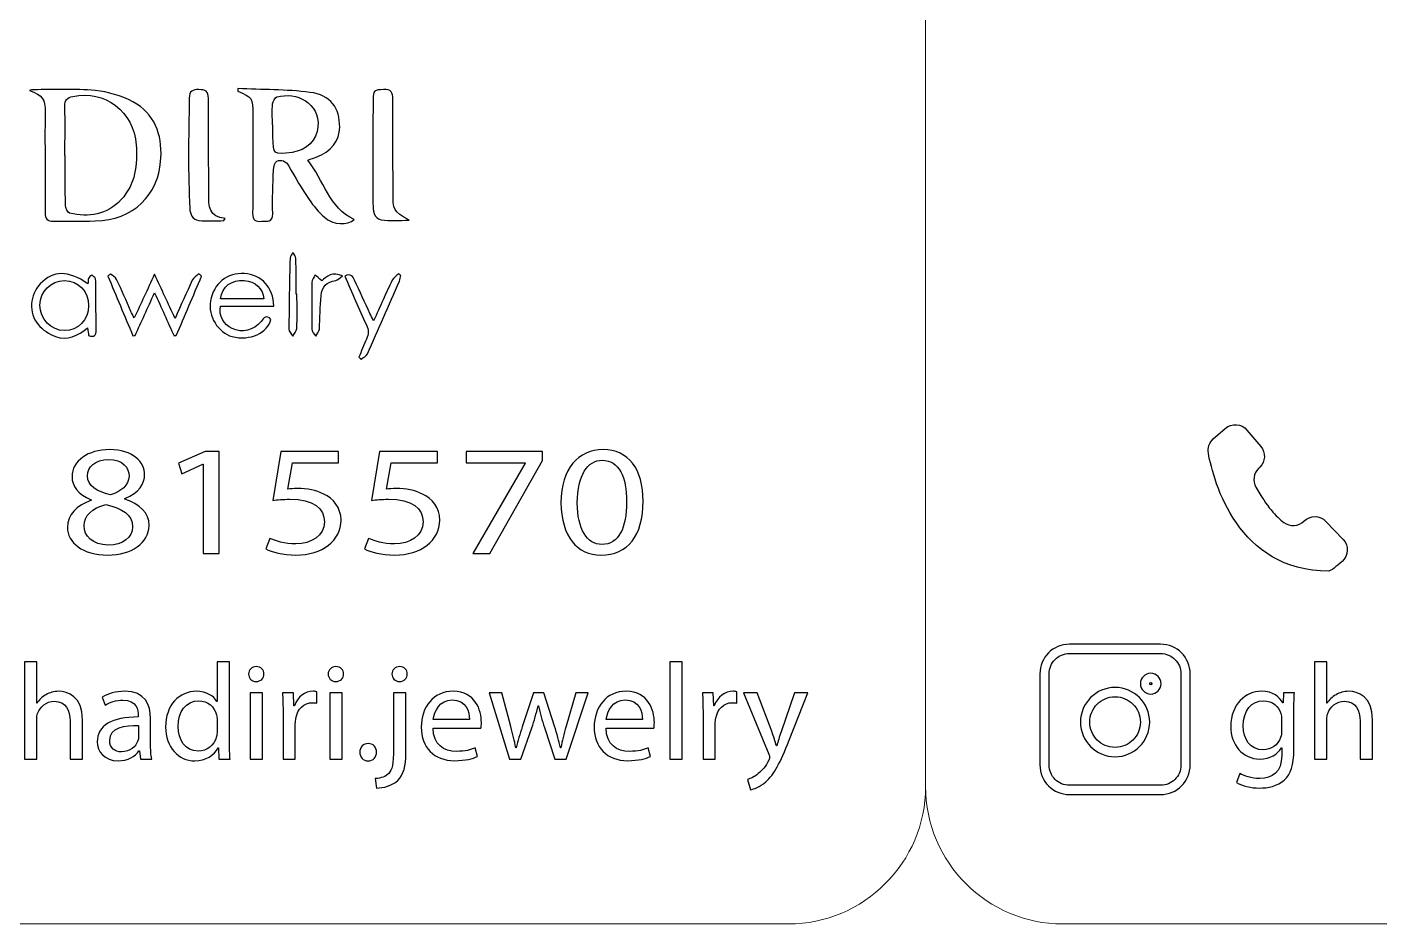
# Model space of a CAD drawing. Header units: millimetres. Extents: x -576 to 618, y 160 to 343.
# Drawn here: x -397.01 to -367.58, y 263.5 to 283 of the extents above; entities that cross this region are included whole.
import ezdxf

# ---------------------------------------------------------------- set-up
doc = ezdxf.new("R2010")
doc.units = ezdxf.units.MM
doc.header["$MEASUREMENT"] = 0
doc.layers.add('Layer 1', color=7, linetype='Continuous')

msp = doc.modelspace()

# ---------------------------------------------------------------- linework, layer by layer
at = {"layer": 'Layer 1', "color": 250, "lineweight": 18}
for points in [[(-414.2783, 303.3001), (-414.2783, 303.3001), (-380.4483, 303.3001), (-380.4483, 303.3001), (-378.8043, 303.3001), (-377.4633, 301.9591), (-377.4633, 300.3151), (-377.4633, 300.3151), (-377.4633, 266.4851), (-377.4633, 266.4851), (-377.4633, 264.8411), (-378.8043, 263.5001), (-380.4483, 263.5001), (-380.4483, 263.5001), (-414.2783, 263.5001), (-414.2783, 263.5001), (-415.9223, 263.5001), (-417.2633, 264.8411), (-417.2633, 266.4851), (-417.2633, 266.4851), (-417.2633, 300.3151), (-417.2633, 300.3151), (-417.2633, 301.9591), (-415.9223, 303.3001), (-414.2783, 303.3001)], [(-374.4783, 303.3001), (-374.4783, 303.3001), (-340.6483, 303.3001), (-340.6483, 303.3001), (-339.0043, 303.3001), (-337.6633, 301.9591), (-337.6633, 300.3151), (-337.6633, 300.3151), (-337.6633, 266.4851), (-337.6633, 266.4851), (-337.6633, 264.8411), (-339.0043, 263.5001), (-340.6483, 263.5001), (-340.6483, 263.5001), (-374.4783, 263.5001), (-374.4783, 263.5001), (-376.1223, 263.5001), (-377.4633, 264.8411), (-377.4633, 266.4851), (-377.4633, 266.4851), (-377.4633, 300.3151), (-377.4633, 300.3151), (-377.4633, 301.9591), (-376.1223, 303.3001), (-374.4783, 303.3001)]]:
    msp.add_open_spline(points, degree=3, knots=[0, 0, 0, 0, 0.125, 0.125, 0.125, 0.25, 0.25, 0.25, 0.375, 0.375, 0.375, 0.5, 0.5, 0.5, 0.625, 0.625, 0.625, 0.75, 0.75, 0.75, 0.875, 0.875, 0.875, 1, 1, 1, 1], dxfattribs=at)
at = {"layer": 'Layer 1', "color": 230}
for points, knots in [([(-396.9602, 281.6248), (-396.9293, 281.6304), (-396.8987, 281.641), (-396.8682, 281.6407), (-396.4207, 281.6386), (-395.9708, 281.6635), (-395.5275, 281.6217), (-395.2479, 281.5951), (-394.9558, 281.5097), (-394.7084, 281.3774), (-394.2348, 281.125), (-394.0707, 280.6704), (-394.0978, 280.1583), (-394.1418, 279.3337), (-394.7, 278.8076), (-395.5291, 278.7852), (-395.8285, 278.7768), (-396.129, 278.7876), (-396.4289, 278.7786), (-396.5723, 278.7745), (-396.6167, 278.8348), (-396.6164, 278.9686), (-396.6148, 279.5518), (-396.6192, 280.1349), (-396.6201, 280.7178), (-396.6201, 280.8594), (-396.6107, 281.0008), (-396.6127, 281.1424), (-396.6167, 281.4466), (-396.6688, 281.5134), (-396.9602, 281.6248)], [0, 0, 0, 0, 0.1, 0.1, 0.1, 0.2, 0.2, 0.2, 0.3, 0.3, 0.3, 0.4, 0.4, 0.4, 0.5, 0.5, 0.5, 0.6, 0.6, 0.6, 0.7, 0.7, 0.7, 0.8, 0.8, 0.8, 0.9, 0.9, 0.9, 1, 1, 1, 1]), ([(-392.4239, 281.6631), (-391.9006, 281.6394), (-391.3733, 281.6482), (-390.8554, 281.5823), (-390.4079, 281.5253), (-390.203, 281.2382), (-390.2092, 280.8248), (-390.2136, 280.5249), (-390.3974, 280.2906), (-390.7185, 280.1758), (-390.7699, 280.1574), (-390.822, 280.1402), (-390.9047, 280.1115), (-390.554, 279.6719), (-390.4495, 279.0744), (-389.891, 278.8173), (-390.0413, 278.6831), (-390.3443, 278.6965), (-390.5418, 278.8672), (-390.6685, 278.9761), (-390.778, 279.1115), (-390.8719, 279.2506), (-391.0301, 279.485), (-391.1784, 279.7271), (-391.3138, 279.9754), (-391.3802, 280.0971), (-391.475, 280.1255), (-391.5781, 280.0865), (-391.6214, 280.07), (-391.6488, 279.963), (-391.6514, 279.8956), (-391.6632, 279.5789), (-391.6716, 279.2613), (-391.6663, 278.9445), (-391.6626, 278.7486), (-391.7902, 278.7873), (-391.9053, 278.7789), (-392.0345, 278.7699), (-392.1038, 278.8005), (-392.1022, 278.9521), (-392.0963, 279.6656), (-392.1001, 280.3795), (-392.0985, 281.0931), (-392.0975, 281.4616), (-392.1075, 281.4797), (-392.4273, 281.6057), (-392.4261, 281.6248), (-392.4252, 281.6441), (-392.4239, 281.6631)], [0, 0, 0, 0, 0.0625, 0.0625, 0.0625, 0.125, 0.125, 0.125, 0.1875, 0.1875, 0.1875, 0.25, 0.25, 0.25, 0.3125, 0.3125, 0.3125, 0.375, 0.375, 0.375, 0.4375, 0.4375, 0.4375, 0.5, 0.5, 0.5, 0.5625, 0.5625, 0.5625, 0.625, 0.625, 0.625, 0.6875, 0.6875, 0.6875, 0.75, 0.75, 0.75, 0.8125, 0.8125, 0.8125, 0.875, 0.875, 0.875, 0.9375, 0.9375, 0.9375, 1, 1, 1, 1]), ([(-388.6948, 278.8031), (-388.9147, 278.8031), (-389.1182, 278.7744), (-389.3091, 278.8118), (-389.4701, 278.8436), (-389.4829, 279.0199), (-389.4848, 279.1634), (-389.4904, 279.5887), (-389.4907, 280.0137), (-389.4901, 280.4386), (-389.4894, 280.7675), (-389.4848, 281.0964), (-389.4813, 281.4249), (-389.4792, 281.6258), (-389.4595, 281.6349), (-389.2526, 281.6449), (-389.0891, 281.653), (-389.053, 281.5809), (-389.0539, 281.4327), (-389.0567, 280.7697), (-389.0483, 280.1063), (-389.0483, 279.4434), (-389.0483, 279.0084), (-389.052, 279.0084), (-388.6948, 278.8031)], [0, 0, 0, 0, 0.125, 0.125, 0.125, 0.25, 0.25, 0.25, 0.375, 0.375, 0.375, 0.5, 0.5, 0.5, 0.625, 0.625, 0.625, 0.75, 0.75, 0.75, 0.875, 0.875, 0.875, 1, 1, 1, 1]), ([(-396.1858, 280.2117), (-396.1858, 280.2117), (-396.1773, 280.2117), (-396.1773, 280.2117), (-396.1773, 279.8494), (-396.1812, 279.4869), (-396.1733, 279.1246), (-396.1718, 279.0663), (-396.1277, 278.968), (-396.0869, 278.958), (-395.6638, 278.8569), (-395.2738, 278.9181), (-394.9642, 279.2498), (-394.6491, 279.587), (-394.6042, 280.0073), (-394.6358, 280.4407), (-394.6885, 281.1646), (-395.32, 281.6413), (-396.0113, 281.495), (-396.1393, 281.4681), (-396.1918, 281.4176), (-396.1886, 281.2819), (-396.1798, 280.9252), (-396.1858, 280.5686), (-396.1858, 280.2117)], [0, 0, 0, 0, 0.125, 0.125, 0.125, 0.25, 0.25, 0.25, 0.375, 0.375, 0.375, 0.5, 0.5, 0.5, 0.625, 0.625, 0.625, 0.75, 0.75, 0.75, 0.875, 0.875, 0.875, 1, 1, 1, 1]), ([(-392.7259, 278.7924), (-392.9091, 278.7924), (-393.0944, 278.7777), (-393.2757, 278.7974), (-393.4127, 278.812), (-393.4645, 278.9353), (-393.4694, 279.0616), (-393.4838, 279.4408), (-393.4985, 279.8199), (-393.4994, 280.1989), (-393.5, 280.6183), (-393.4813, 281.037), (-393.481, 281.4564), (-393.4807, 281.6124), (-393.4098, 281.6457), (-393.2719, 281.6432), (-393.1349, 281.6408), (-393.0641, 281.6071), (-393.0647, 281.451), (-393.0676, 280.8165), (-393.0598, 280.1821), (-393.0567, 279.5475), (-393.0563, 279.4854), (-393.0576, 279.423), (-393.0582, 279.3606), (-393.061, 279.111), (-393.0535, 278.8679), (-392.7003, 278.8402), (-392.7087, 278.8245), (-392.7175, 278.8086), (-392.7259, 278.7924)], [0, 0, 0, 0, 0.1, 0.1, 0.1, 0.2, 0.2, 0.2, 0.3, 0.3, 0.3, 0.4, 0.4, 0.4, 0.5, 0.5, 0.5, 0.6, 0.6, 0.6, 0.7, 0.7, 0.7, 0.8, 0.8, 0.8, 0.9, 0.9, 0.9, 1, 1, 1, 1]), ([(-391.6729, 280.8759), (-391.6729, 280.8759), (-391.6623, 280.8759), (-391.6623, 280.8759), (-391.6623, 280.7913), (-391.6635, 280.7065), (-391.662, 280.622), (-391.6547, 280.2229), (-391.6545, 280.2229), (-391.2458, 280.2775), (-390.9268, 280.3202), (-390.7032, 280.5433), (-390.6813, 280.8363), (-390.6432, 281.3546), (-391.1525, 281.6026), (-391.5746, 281.4816), (-391.6179, 281.4691), (-391.6639, 281.3867), (-391.6682, 281.3331), (-391.681, 281.1814), (-391.6729, 281.0282), (-391.6729, 280.8759)], [0, 0, 0, 0, 0.1428571, 0.1428571, 0.1428571, 0.2857143, 0.2857143, 0.2857143, 0.4285714, 0.4285714, 0.4285714, 0.5714286, 0.5714286, 0.5714286, 0.7142857, 0.7142857, 0.7142857, 0.8571429, 0.8571429, 0.8571429, 1, 1, 1, 1]), ([(-391.1378, 277.1915), (-391.1378, 276.9425), (-391.1322, 276.6932), (-391.1419, 276.4446), (-391.1441, 276.3884), (-391.199, 276.3344), (-391.2295, 276.2792), (-391.2589, 276.331), (-391.3134, 276.3827), (-391.3134, 276.4342), (-391.3116, 276.9494), (-391.3016, 277.4645), (-391.2891, 277.979), (-391.2879, 278.0202), (-391.2483, 278.0604), (-391.2261, 278.101), (-391.2037, 278.058), (-391.1628, 278.0159), (-391.1618, 277.9724), (-391.1559, 277.7122), (-391.1587, 277.4517), (-391.1587, 277.1915), (-391.1587, 277.1915), (-391.1378, 277.1915), (-391.1378, 277.1915)], [0, 0, 0, 0, 0.125, 0.125, 0.125, 0.25, 0.25, 0.25, 0.375, 0.375, 0.375, 0.5, 0.5, 0.5, 0.625, 0.625, 0.625, 0.75, 0.75, 0.75, 0.875, 0.875, 0.875, 1, 1, 1, 1]), ([(-395.6845, 277.4208), (-395.6798, 277.472), (-395.6842, 277.5088), (-395.6714, 277.5372), (-395.658, 277.5668), (-395.6278, 277.5884), (-395.6043, 277.6137), (-395.5759, 277.5866), (-395.5269, 277.5619), (-395.522, 277.5307), (-395.5085, 277.4473), (-395.5126, 277.3616), (-395.512, 277.2764), (-395.5104, 276.9881), (-395.511, 276.6995), (-395.5073, 276.4109), (-395.5061, 276.2979), (-395.5473, 276.252), (-395.6699, 276.2948), (-395.677, 276.3404), (-395.6845, 276.3894), (-395.6958, 276.4621), (-395.9041, 276.2845), (-396.1351, 276.1819), (-396.389, 276.2726), (-396.5304, 276.3232), (-396.6726, 276.4199), (-396.7703, 276.5342), (-396.9834, 276.7837), (-396.9485, 277.1843), (-396.722, 277.4205), (-396.4427, 277.7126), (-396.1214, 277.7169), (-395.6845, 277.4208)], [0, 0, 0, 0, 0.0909091, 0.0909091, 0.0909091, 0.1818182, 0.1818182, 0.1818182, 0.2727273, 0.2727273, 0.2727273, 0.3636364, 0.3636364, 0.3636364, 0.4545455, 0.4545455, 0.4545455, 0.5454545, 0.5454545, 0.5454545, 0.6363636, 0.6363636, 0.6363636, 0.7272727, 0.7272727, 0.7272727, 0.8181818, 0.8181818, 0.8181818, 0.9090909, 0.9090909, 0.9090909, 1, 1, 1, 1]), ([(-394.2357, 277.2238), (-394.3883, 276.8875), (-394.5234, 276.5908), (-394.6582, 276.294), (-394.6744, 276.2924), (-394.691, 276.2912), (-394.7075, 276.29), (-394.8884, 276.7218), (-395.0698, 277.1533), (-395.251, 277.5851), (-395.232, 277.6004), (-395.2136, 277.616), (-395.1948, 277.6317), (-395.1493, 277.5927), (-395.0847, 277.5627), (-395.061, 277.5131), (-394.9509, 277.2831), (-394.8525, 277.0482), (-394.7493, 276.8151), (-394.7315, 276.7754), (-394.7091, 276.738), (-394.6775, 276.6784), (-394.5306, 276.9945), (-394.3932, 277.2903), (-394.2366, 277.6266), (-394.0809, 277.2925), (-393.9424, 276.9945), (-393.7901, 276.6675), (-393.6576, 276.9633), (-393.5415, 277.2322), (-393.4154, 277.4965), (-393.389, 277.5521), (-393.3243, 277.5889), (-393.2775, 277.6344), (-393.2554, 277.6191), (-393.2336, 277.6035), (-393.212, 277.588), (-393.3955, 277.1561), (-393.5792, 276.7243), (-393.7627, 276.2931), (-393.7795, 276.2922), (-393.7967, 276.2912), (-393.8132, 276.2906), (-393.949, 276.5901), (-394.0847, 276.8896), (-394.2357, 277.2238)], [0, 0, 0, 0, 0.0666667, 0.0666667, 0.0666667, 0.1333333, 0.1333333, 0.1333333, 0.2, 0.2, 0.2, 0.2666667, 0.2666667, 0.2666667, 0.3333333, 0.3333333, 0.3333333, 0.4, 0.4, 0.4, 0.4666667, 0.4666667, 0.4666667, 0.5333333, 0.5333333, 0.5333333, 0.6, 0.6, 0.6, 0.6666667, 0.6666667, 0.6666667, 0.7333333, 0.7333333, 0.7333333, 0.8, 0.8, 0.8, 0.8666667, 0.8666667, 0.8666667, 0.9333333, 0.9333333, 0.9333333, 1, 1, 1, 1]), ([(-391.6432, 276.9359), (-391.6432, 276.9359), (-392.8029, 276.9359), (-392.8029, 276.9359), (-392.8401, 276.7187), (-392.7411, 276.5362), (-392.5471, 276.4448), (-392.3393, 276.3465), (-392.0825, 276.4071), (-391.9196, 276.5989), (-391.8551, 276.675), (-391.8026, 276.7646), (-391.7034, 276.6414), (-391.7777, 276.3643), (-392.1521, 276.1668), (-392.5471, 276.2729), (-392.8548, 276.3556), (-393.0778, 276.7187), (-393.0201, 277.0423), (-392.9512, 277.4274), (-392.6541, 277.6682), (-392.28, 277.6417), (-391.9087, 277.6155), (-391.6482, 277.3368), (-391.6432, 276.9359)], [0, 0, 0, 0, 0.125, 0.125, 0.125, 0.25, 0.25, 0.25, 0.375, 0.375, 0.375, 0.5, 0.5, 0.5, 0.625, 0.625, 0.625, 0.75, 0.75, 0.75, 0.875, 0.875, 0.875, 1, 1, 1, 1]), ([(-390.5997, 277.4847), (-390.489, 277.5866), (-390.3676, 277.6896), (-390.1448, 277.5895), (-390.2106, 277.5452), (-390.249, 277.5012), (-390.2946, 277.4921), (-390.4945, 277.4522), (-390.5931, 277.3692), (-390.6138, 277.1598), (-390.6372, 276.919), (-390.6328, 276.6753), (-390.6509, 276.4334), (-390.655, 276.3811), (-390.703, 276.3317), (-390.7308, 276.2809), (-390.7601, 276.3311), (-390.8137, 276.3807), (-390.8143, 276.4316), (-390.8209, 276.7704), (-390.8194, 277.1096), (-390.8122, 277.4484), (-390.811, 277.5046), (-390.7673, 277.5598), (-390.7432, 277.6154), (-390.6999, 277.576), (-390.6571, 277.5368), (-390.5997, 277.4847)], [0, 0, 0, 0, 0.1111111, 0.1111111, 0.1111111, 0.2222222, 0.2222222, 0.2222222, 0.3333333, 0.3333333, 0.3333333, 0.4444444, 0.4444444, 0.4444444, 0.5555556, 0.5555556, 0.5555556, 0.6666667, 0.6666667, 0.6666667, 0.7777778, 0.7777778, 0.7777778, 0.8888889, 0.8888889, 0.8888889, 1, 1, 1, 1]), ([(-390.0979, 277.5885), (-389.9622, 277.6525), (-389.9212, 277.5758), (-389.8842, 277.4962), (-389.7725, 277.2553), (-389.6623, 277.0132), (-389.5506, 276.772), (-389.53, 276.7271), (-389.506, 276.684), (-389.4704, 276.6141), (-389.3291, 276.9264), (-389.2024, 277.2154), (-389.0657, 277.4993), (-389.0386, 277.5552), (-388.9725, 277.5923), (-388.9241, 277.6379), (-388.9088, 277.626), (-388.8939, 277.6138), (-388.8782, 277.6019), (-388.8886, 277.5611), (-388.8929, 277.5174), (-388.9094, 277.4796), (-389.14, 276.9514), (-389.3702, 276.4232), (-389.6067, 275.8977), (-389.6292, 275.8481), (-389.6947, 275.8178), (-389.7403, 275.7786), (-389.7568, 275.7926), (-389.7737, 275.8066), (-389.7909, 275.8207), (-389.7366, 275.9539), (-389.6876, 276.0893), (-389.6261, 276.2191), (-389.5762, 276.3249), (-389.5787, 276.4163), (-389.6283, 276.5243), (-389.7893, 276.8722), (-389.9387, 277.2254), (-390.0979, 277.5885)], [0, 0, 0, 0, 0.0769231, 0.0769231, 0.0769231, 0.1538462, 0.1538462, 0.1538462, 0.2307692, 0.2307692, 0.2307692, 0.3076923, 0.3076923, 0.3076923, 0.3846154, 0.3846154, 0.3846154, 0.4615385, 0.4615385, 0.4615385, 0.5384615, 0.5384615, 0.5384615, 0.6153846, 0.6153846, 0.6153846, 0.6923077, 0.6923077, 0.6923077, 0.7692308, 0.7692308, 0.7692308, 0.8461538, 0.8461538, 0.8461538, 0.9230769, 0.9230769, 0.9230769, 1, 1, 1, 1]), ([(-396.1934, 277.4898), (-396.4929, 277.4917), (-396.7304, 277.2539), (-396.7304, 276.9519), (-396.73, 276.658), (-396.4814, 276.4003), (-396.1988, 276.4009), (-395.8982, 276.4015), (-395.6723, 276.6339), (-395.6699, 276.9453), (-395.6674, 277.2549), (-395.8917, 277.4879), (-396.1934, 277.4898)], [0, 0, 0, 0, 0.25, 0.25, 0.25, 0.5, 0.5, 0.5, 0.75, 0.75, 0.75, 1, 1, 1, 1]), ([(-391.8572, 277.0907), (-391.8735, 277.3143), (-392.0457, 277.4741), (-392.2834, 277.4887), (-392.5695, 277.5069), (-392.7537, 277.3686), (-392.8045, 277.0907), (-392.8045, 277.0907), (-391.8572, 277.0907), (-391.8572, 277.0907)], [0, 0, 0, 0, 0.3333333, 0.3333333, 0.3333333, 0.6666667, 0.6666667, 0.6666667, 1, 1, 1, 1]), ([(-370.2219, 273.4016), (-370.2219, 273.4016), (-370.1926, 273.4304), (-370.1926, 273.4304), (-370.0687, 273.5527), (-370.0593, 273.7498), (-370.172, 273.8828), (-370.172, 273.8828), (-370.4715, 274.2381), (-370.4715, 274.2381), (-370.5923, 274.3811), (-370.8066, 274.3967), (-370.9467, 274.2734), (-370.9467, 274.2734), (-371.2044, 274.0463), (-371.2044, 274.0463), (-371.293, 273.9683), (-371.3333, 273.85), (-371.3114, 273.7337), (-371.195, 273.109), (-370.674, 271.172), (-368.6943, 271.172), (-368.6497, 271.172), (-368.5221, 271.2753), (-368.4016, 271.3824), (-368.2606, 271.5084), (-368.2512, 271.7253), (-368.3813, 271.8619), (-368.3813, 271.8619), (-368.7545, 272.2541), (-368.7545, 272.2541), (-368.8834, 272.3898), (-369.099, 272.3927), (-369.2316, 272.26), (-369.3498, 272.1417), (-369.5361, 272.1284), (-369.669, 272.2295), (-369.8291, 272.3511), (-370.0466, 272.5779), (-370.279, 272.9998), (-370.3514, 273.1312), (-370.3286, 273.2966), (-370.2219, 273.4016)], [0, 0, 0, 0, 0.0714286, 0.0714286, 0.0714286, 0.1428571, 0.1428571, 0.1428571, 0.2142857, 0.2142857, 0.2142857, 0.2857143, 0.2857143, 0.2857143, 0.3571429, 0.3571429, 0.3571429, 0.4285714, 0.4285714, 0.4285714, 0.5, 0.5, 0.5, 0.5714286, 0.5714286, 0.5714286, 0.6428571, 0.6428571, 0.6428571, 0.7142857, 0.7142857, 0.7142857, 0.7857143, 0.7857143, 0.7857143, 0.8571429, 0.8571429, 0.8571429, 0.9285714, 0.9285714, 0.9285714, 1, 1, 1, 1]), ([(-396.1332, 272.1206), (-396.1332, 272.4004), (-395.9348, 272.5986), (-395.6109, 272.7147), (-395.6109, 272.7147), (-395.6146, 272.7246), (-395.6146, 272.7246), (-395.9064, 272.8407), (-396.0321, 273.0319), (-396.0321, 273.2232), (-396.0321, 273.5749), (-395.6795, 273.8135), (-395.2178, 273.8135), (-394.7073, 273.8135), (-394.4521, 273.5439), (-394.4521, 273.2676), (-394.4521, 273.08), (-394.5613, 272.8785), (-394.8855, 272.7486), (-394.8855, 272.7486), (-394.8855, 272.7384), (-394.8855, 272.7384), (-394.5575, 272.6292), (-394.3547, 272.4345), (-394.3547, 272.1649), (-394.3547, 271.7792), (-394.7475, 271.52), (-395.2499, 271.52), (-395.8012, 271.52), (-396.1332, 271.7961), (-396.1332, 272.1206)], [0, 0, 0, 0, 0.1, 0.1, 0.1, 0.2, 0.2, 0.2, 0.3, 0.3, 0.3, 0.4, 0.4, 0.4, 0.5, 0.5, 0.5, 0.6, 0.6, 0.6, 0.7, 0.7, 0.7, 0.8, 0.8, 0.8, 0.9, 0.9, 0.9, 1, 1, 1, 1]), ([(-393.1788, 273.4961), (-393.1788, 273.4961), (-393.1868, 273.4961), (-393.1868, 273.4961), (-393.1868, 273.4961), (-393.6446, 273.288), (-393.6446, 273.288), (-393.6446, 273.288), (-393.7135, 273.5167), (-393.7135, 273.5167), (-393.7135, 273.5167), (-393.1382, 273.776), (-393.1382, 273.776), (-393.1382, 273.776), (-392.8343, 273.776), (-392.8343, 273.776), (-392.8343, 273.776), (-392.8343, 271.5573), (-392.8343, 271.5573), (-392.8343, 271.5573), (-393.1788, 271.5573), (-393.1788, 271.5573), (-393.1788, 271.5573), (-393.1788, 273.4961), (-393.1788, 273.4961)], [0, 0, 0, 0, 0.125, 0.125, 0.125, 0.25, 0.25, 0.25, 0.375, 0.375, 0.375, 0.5, 0.5, 0.5, 0.625, 0.625, 0.625, 0.75, 0.75, 0.75, 0.875, 0.875, 0.875, 1, 1, 1, 1]), ([(-390.2322, 273.5235), (-390.2322, 273.5235), (-391.2372, 273.5235), (-391.2372, 273.5235), (-391.2372, 273.5235), (-391.3383, 272.9535), (-391.3383, 272.9535), (-391.2777, 272.96), (-391.2209, 272.9672), (-391.1236, 272.9672), (-390.9211, 272.9672), (-390.7186, 272.9298), (-390.5563, 272.8477), (-390.3498, 272.7488), (-390.1797, 272.5575), (-390.1797, 272.2777), (-390.1797, 271.8439), (-390.589, 271.5198), (-391.16, 271.5198), (-391.4477, 271.5198), (-391.6908, 271.5882), (-391.8166, 271.6564), (-391.8166, 271.6564), (-391.7273, 271.8848), (-391.7273, 271.8848), (-391.6178, 271.8302), (-391.4031, 271.762), (-391.1641, 271.762), (-390.8278, 271.762), (-390.5401, 271.9463), (-390.5401, 272.2434), (-390.5441, 272.5301), (-390.7713, 272.7351), (-391.298, 272.7351), (-391.4477, 272.7351), (-391.565, 272.7213), (-391.6624, 272.7111), (-391.6624, 272.7111), (-391.4923, 273.7763), (-391.4923, 273.7763), (-391.4923, 273.7763), (-390.2322, 273.7763), (-390.2322, 273.7763), (-390.2322, 273.7763), (-390.2322, 273.5235), (-390.2322, 273.5235)], [0, 0, 0, 0, 0.0666667, 0.0666667, 0.0666667, 0.1333333, 0.1333333, 0.1333333, 0.2, 0.2, 0.2, 0.2666667, 0.2666667, 0.2666667, 0.3333333, 0.3333333, 0.3333333, 0.4, 0.4, 0.4, 0.4666667, 0.4666667, 0.4666667, 0.5333333, 0.5333333, 0.5333333, 0.6, 0.6, 0.6, 0.6666667, 0.6666667, 0.6666667, 0.7333333, 0.7333333, 0.7333333, 0.8, 0.8, 0.8, 0.8666667, 0.8666667, 0.8666667, 0.9333333, 0.9333333, 0.9333333, 1, 1, 1, 1]), ([(-388.0841, 273.5235), (-388.0841, 273.5235), (-389.0891, 273.5235), (-389.0891, 273.5235), (-389.0891, 273.5235), (-389.1902, 272.9535), (-389.1902, 272.9535), (-389.1297, 272.96), (-389.0729, 272.9672), (-388.9755, 272.9672), (-388.7731, 272.9672), (-388.5706, 272.9298), (-388.4084, 272.8477), (-388.2017, 272.7488), (-388.0318, 272.5575), (-388.0318, 272.2777), (-388.0318, 271.8439), (-388.4411, 271.5198), (-389.0121, 271.5198), (-389.2998, 271.5198), (-389.5428, 271.5882), (-389.6685, 271.6564), (-389.6685, 271.6564), (-389.5793, 271.8848), (-389.5793, 271.8848), (-389.4698, 271.8302), (-389.2551, 271.762), (-389.0161, 271.762), (-388.6798, 271.762), (-388.3921, 271.9463), (-388.3921, 272.2434), (-388.3961, 272.5301), (-388.6233, 272.7351), (-389.15, 272.7351), (-389.2998, 272.7351), (-389.4171, 272.7213), (-389.5144, 272.7111), (-389.5144, 272.7111), (-389.3444, 273.7763), (-389.3444, 273.7763), (-389.3444, 273.7763), (-388.0841, 273.7763), (-388.0841, 273.7763), (-388.0841, 273.7763), (-388.0841, 273.5235), (-388.0841, 273.5235)], [0, 0, 0, 0, 0.0666667, 0.0666667, 0.0666667, 0.1333333, 0.1333333, 0.1333333, 0.2, 0.2, 0.2, 0.2666667, 0.2666667, 0.2666667, 0.3333333, 0.3333333, 0.3333333, 0.4, 0.4, 0.4, 0.4666667, 0.4666667, 0.4666667, 0.5333333, 0.5333333, 0.5333333, 0.6, 0.6, 0.6, 0.6666667, 0.6666667, 0.6666667, 0.7333333, 0.7333333, 0.7333333, 0.8, 0.8, 0.8, 0.8666667, 0.8666667, 0.8666667, 0.9333333, 0.9333333, 0.9333333, 1, 1, 1, 1]), ([(-385.7981, 273.7761), (-385.7981, 273.7761), (-385.7981, 273.578), (-385.7981, 273.578), (-385.7981, 273.578), (-386.9448, 271.5574), (-386.9448, 271.5574), (-386.9448, 271.5574), (-387.3132, 271.5574), (-387.3132, 271.5574), (-387.3132, 271.5574), (-386.171, 273.5203), (-386.171, 273.5203), (-386.171, 273.5203), (-386.171, 273.5269), (-386.171, 273.5269), (-386.171, 273.5269), (-387.4593, 273.5269), (-387.4593, 273.5269), (-387.4593, 273.5269), (-387.4593, 273.7761), (-387.4593, 273.7761), (-387.4593, 273.7761), (-385.7981, 273.7761), (-385.7981, 273.7761)], [0, 0, 0, 0, 0.125, 0.125, 0.125, 0.25, 0.25, 0.25, 0.375, 0.375, 0.375, 0.5, 0.5, 0.5, 0.625, 0.625, 0.625, 0.75, 0.75, 0.75, 0.875, 0.875, 0.875, 1, 1, 1, 1]), ([(-383.6093, 272.6904), (-383.6093, 271.9363), (-383.9416, 271.5197), (-384.525, 271.5197), (-385.0395, 271.5197), (-385.3881, 271.9259), (-385.3961, 272.6601), (-385.3961, 273.4039), (-385.0152, 273.8136), (-384.4804, 273.8136), (-383.9256, 273.8136), (-383.6093, 273.3971), (-383.6093, 272.6904)], [0, 0, 0, 0, 0.25, 0.25, 0.25, 0.5, 0.5, 0.5, 0.75, 0.75, 0.75, 1, 1, 1, 1]), ([(-395.6957, 273.2435), (-395.6957, 273.0217), (-395.497, 272.9022), (-395.1935, 272.8342), (-394.9666, 272.8991), (-394.7922, 273.0354), (-394.7922, 273.2369), (-394.7922, 273.4145), (-394.918, 273.5986), (-395.2378, 273.5986), (-395.5335, 273.5986), (-395.6957, 273.4348), (-395.6957, 273.2435)], [0, 0, 0, 0, 0.25, 0.25, 0.25, 0.5, 0.5, 0.5, 0.75, 0.75, 0.75, 1, 1, 1, 1]), ([(-385.0395, 272.6564), (-385.0395, 272.0795), (-384.8289, 271.7521), (-384.5048, 271.7521), (-384.14, 271.7521), (-383.9662, 272.1103), (-383.9662, 272.6769), (-383.9662, 273.223), (-384.1322, 273.5814), (-384.5007, 273.5814), (-384.8126, 273.5814), (-385.0395, 273.2607), (-385.0395, 272.6564)], [0, 0, 0, 0, 0.25, 0.25, 0.25, 0.5, 0.5, 0.5, 0.75, 0.75, 0.75, 1, 1, 1, 1]), ([(-394.7152, 272.134), (-394.7152, 272.4039), (-394.9379, 272.5336), (-395.2948, 272.6189), (-395.6025, 272.544), (-395.7684, 272.3733), (-395.7684, 272.1615), (-395.7806, 271.9365), (-395.5781, 271.7383), (-395.2421, 271.7383), (-394.922, 271.7383), (-394.7152, 271.9056), (-394.7152, 272.134)], [0, 0, 0, 0, 0.25, 0.25, 0.25, 0.5, 0.5, 0.5, 0.75, 0.75, 0.75, 1, 1, 1, 1]), ([(-372.3515, 266.3125), (-372.3515, 266.3125), (-374.3324, 266.3125), (-374.3324, 266.3125), (-374.5101, 266.3125), (-374.6713, 266.3848), (-374.7878, 266.5012), (-374.9048, 266.6178), (-374.977, 266.779), (-374.977, 266.9569), (-374.977, 266.9569), (-374.977, 268.9382), (-374.977, 268.9382), (-374.977, 269.116), (-374.9049, 269.277), (-374.7883, 269.3937), (-374.6712, 269.5107), (-374.5101, 269.5829), (-374.3324, 269.5829), (-374.3324, 269.5829), (-372.3515, 269.5829), (-372.3515, 269.5829), (-372.1737, 269.5829), (-372.0126, 269.5107), (-371.896, 269.3941), (-371.779, 269.277), (-371.7068, 269.116), (-371.7068, 268.9382), (-371.7068, 268.9382), (-371.7068, 266.9569), (-371.7068, 266.9569), (-371.7068, 266.779), (-371.7791, 266.6178), (-371.8956, 266.5012), (-372.0126, 266.3848), (-372.1737, 266.3125), (-372.3515, 266.3125)], [0, 0, 0, 0, 0.0833333, 0.0833333, 0.0833333, 0.1666667, 0.1666667, 0.1666667, 0.25, 0.25, 0.25, 0.3333333, 0.3333333, 0.3333333, 0.4166667, 0.4166667, 0.4166667, 0.5, 0.5, 0.5, 0.5833333, 0.5833333, 0.5833333, 0.6666667, 0.6666667, 0.6666667, 0.75, 0.75, 0.75, 0.8333333, 0.8333333, 0.8333333, 0.9166667, 0.9166667, 0.9166667, 1, 1, 1, 1]), ([(-374.3324, 266.5142), (-374.3324, 266.5142), (-372.3515, 266.5142), (-372.3515, 266.5142), (-372.2289, 266.5142), (-372.118, 266.5637), (-372.038, 266.6436), (-371.9581, 266.7239), (-371.9085, 266.8346), (-371.9085, 266.9569), (-371.9085, 266.9569), (-371.9085, 268.9382), (-371.9085, 268.9382), (-371.9085, 269.0608), (-371.958, 269.1717), (-372.0379, 269.2517), (-372.118, 269.3317), (-372.2289, 269.3812), (-372.3515, 269.3812), (-372.3515, 269.3812), (-374.3324, 269.3812), (-374.3324, 269.3812), (-374.455, 269.3812), (-374.5659, 269.3317), (-374.6459, 269.2517), (-374.7259, 269.1717), (-374.7754, 269.0608), (-374.7754, 268.9382), (-374.7754, 268.9382), (-374.7754, 266.9569), (-374.7754, 266.9569), (-374.7754, 266.8346), (-374.7258, 266.7239), (-374.6456, 266.6438), (-374.5659, 266.5637), (-374.455, 266.5142), (-374.3324, 266.5142)], [0, 0, 0, 0, 0.0833333, 0.0833333, 0.0833333, 0.1666667, 0.1666667, 0.1666667, 0.25, 0.25, 0.25, 0.3333333, 0.3333333, 0.3333333, 0.4166667, 0.4166667, 0.4166667, 0.5, 0.5, 0.5, 0.5833333, 0.5833333, 0.5833333, 0.6666667, 0.6666667, 0.6666667, 0.75, 0.75, 0.75, 0.8333333, 0.8333333, 0.8333333, 0.9166667, 0.9166667, 0.9166667, 1, 1, 1, 1]), ([(-397.0679, 269.2023), (-397.0679, 269.2023), (-396.798, 269.2023), (-396.798, 269.2023), (-396.798, 269.2023), (-396.798, 268.299), (-396.798, 268.299), (-396.798, 268.299), (-396.7918, 268.299), (-396.7918, 268.299), (-396.749, 268.3742), (-396.6816, 268.4401), (-396.5986, 268.4847), (-396.5191, 268.5296), (-396.4242, 268.5592), (-396.3228, 268.5592), (-396.1238, 268.5592), (-395.8046, 268.4401), (-395.8046, 267.9405), (-395.8046, 267.9405), (-395.8046, 267.0794), (-395.8046, 267.0794), (-395.8046, 267.0794), (-396.0744, 267.0794), (-396.0744, 267.0794), (-396.0744, 267.0794), (-396.0744, 267.9106), (-396.0744, 267.9106), (-396.0744, 268.1436), (-396.1634, 268.3411), (-396.418, 268.3411), (-396.5927, 268.3411), (-396.7306, 268.2214), (-396.7796, 268.0778), (-396.7949, 268.0423), (-396.798, 268.0032), (-396.798, 267.9524), (-396.798, 267.9524), (-396.798, 267.0794), (-396.798, 267.0794), (-396.798, 267.0794), (-397.0679, 267.0794), (-397.0679, 267.0794), (-397.0679, 267.0794), (-397.0679, 269.2023), (-397.0679, 269.2023)], [0, 0, 0, 0, 0.0666667, 0.0666667, 0.0666667, 0.1333333, 0.1333333, 0.1333333, 0.2, 0.2, 0.2, 0.2666667, 0.2666667, 0.2666667, 0.3333333, 0.3333333, 0.3333333, 0.4, 0.4, 0.4, 0.4666667, 0.4666667, 0.4666667, 0.5333333, 0.5333333, 0.5333333, 0.6, 0.6, 0.6, 0.6666667, 0.6666667, 0.6666667, 0.7333333, 0.7333333, 0.7333333, 0.8, 0.8, 0.8, 0.8666667, 0.8666667, 0.8666667, 0.9333333, 0.9333333, 0.9333333, 1, 1, 1, 1]), ([(-392.6062, 269.2024), (-392.6062, 269.2024), (-392.6062, 267.4532), (-392.6062, 267.4532), (-392.6062, 267.3247), (-392.6031, 267.1781), (-392.594, 267.0794), (-392.594, 267.0794), (-392.8362, 267.0794), (-392.8362, 267.0794), (-392.8362, 267.0794), (-392.8484, 267.3306), (-392.8484, 267.3306), (-392.8484, 267.3306), (-392.8546, 267.3306), (-392.8546, 267.3306), (-392.9373, 267.169), (-393.1182, 267.0467), (-393.3607, 267.0467), (-393.7192, 267.0467), (-393.9953, 267.3425), (-393.9953, 267.7821), (-393.9984, 268.2635), (-393.6914, 268.5593), (-393.3298, 268.5593), (-393.1029, 268.5593), (-392.9495, 268.4548), (-392.8824, 268.3381), (-392.8824, 268.3381), (-392.8762, 268.3381), (-392.8762, 268.3381), (-392.8762, 268.3381), (-392.8762, 269.2024), (-392.8762, 269.2024), (-392.8762, 269.2024), (-392.6062, 269.2024), (-392.6062, 269.2024)], [0, 0, 0, 0, 0.0833333, 0.0833333, 0.0833333, 0.1666667, 0.1666667, 0.1666667, 0.25, 0.25, 0.25, 0.3333333, 0.3333333, 0.3333333, 0.4166667, 0.4166667, 0.4166667, 0.5, 0.5, 0.5, 0.5833333, 0.5833333, 0.5833333, 0.6666667, 0.6666667, 0.6666667, 0.75, 0.75, 0.75, 0.8333333, 0.8333333, 0.8333333, 0.9166667, 0.9166667, 0.9166667, 1, 1, 1, 1]), ([(-391.8577, 268.9332), (-391.8549, 268.8434), (-391.9223, 268.7717), (-392.0296, 268.7717), (-392.1247, 268.7717), (-392.1921, 268.8434), (-392.1921, 268.9332), (-392.1921, 269.0259), (-392.1216, 269.0974), (-392.0236, 269.0974), (-391.9223, 269.0974), (-391.8577, 269.0259), (-391.8577, 268.9332)], [0, 0, 0, 0, 0.25, 0.25, 0.25, 0.5, 0.5, 0.5, 0.75, 0.75, 0.75, 1, 1, 1, 1]), ([(-390.1251, 268.9332), (-390.122, 268.8434), (-390.1897, 268.7717), (-390.297, 268.7717), (-390.3918, 268.7717), (-390.4592, 268.8434), (-390.4592, 268.9332), (-390.4592, 269.0259), (-390.3887, 269.0974), (-390.2908, 269.0974), (-390.1897, 269.0974), (-390.1251, 269.0259), (-390.1251, 268.9332)], [0, 0, 0, 0, 0.25, 0.25, 0.25, 0.5, 0.5, 0.5, 0.75, 0.75, 0.75, 1, 1, 1, 1]), ([(-388.7393, 268.9332), (-388.7361, 268.8465), (-388.8004, 268.7717), (-388.9077, 268.7717), (-389.0088, 268.7717), (-389.073, 268.8465), (-389.073, 268.9332), (-389.073, 269.0259), (-389.0028, 269.0974), (-388.9017, 269.0974), (-388.8035, 269.0974), (-388.7393, 269.0259), (-388.7393, 268.9332)], [0, 0, 0, 0, 0.25, 0.25, 0.25, 0.5, 0.5, 0.5, 0.75, 0.75, 0.75, 1, 1, 1, 1]), ([(-383.029, 269.2022), (-383.029, 269.2022), (-382.7594, 269.2022), (-382.7594, 269.2022), (-382.7594, 269.2022), (-382.7594, 267.0793), (-382.7594, 267.0793), (-382.7594, 267.0793), (-383.029, 267.0793), (-383.029, 267.0793), (-383.029, 267.0793), (-383.029, 269.2022), (-383.029, 269.2022)], [0, 0, 0, 0, 0.25, 0.25, 0.25, 0.5, 0.5, 0.5, 0.75, 0.75, 0.75, 1, 1, 1, 1]), ([(-369.0037, 269.2023), (-369.0037, 269.2023), (-368.7338, 269.2023), (-368.7338, 269.2023), (-368.7338, 269.2023), (-368.7338, 268.299), (-368.7338, 268.299), (-368.7338, 268.299), (-368.7279, 268.299), (-368.7279, 268.299), (-368.6848, 268.3742), (-368.6174, 268.4401), (-368.5347, 268.4847), (-368.4549, 268.5296), (-368.36, 268.5592), (-368.2586, 268.5592), (-368.0593, 268.5592), (-367.7403, 268.4401), (-367.7403, 267.9405), (-367.7403, 267.9405), (-367.7403, 267.0794), (-367.7403, 267.0794), (-367.7403, 267.0794), (-368.0103, 267.0794), (-368.0103, 267.0794), (-368.0103, 267.0794), (-368.0103, 267.9106), (-368.0103, 267.9106), (-368.0103, 268.1436), (-368.0992, 268.3411), (-368.3538, 268.3411), (-368.5285, 268.3411), (-368.6664, 268.2214), (-368.7154, 268.0778), (-368.7306, 268.0423), (-368.7338, 268.0032), (-368.7338, 267.9524), (-368.7338, 267.9524), (-368.7338, 267.0794), (-368.7338, 267.0794), (-368.7338, 267.0794), (-369.0037, 267.0794), (-369.0037, 267.0794), (-369.0037, 267.0794), (-369.0037, 269.2023), (-369.0037, 269.2023)], [0, 0, 0, 0, 0.0666667, 0.0666667, 0.0666667, 0.1333333, 0.1333333, 0.1333333, 0.2, 0.2, 0.2, 0.2666667, 0.2666667, 0.2666667, 0.3333333, 0.3333333, 0.3333333, 0.4, 0.4, 0.4, 0.4666667, 0.4666667, 0.4666667, 0.5333333, 0.5333333, 0.5333333, 0.6, 0.6, 0.6, 0.6666667, 0.6666667, 0.6666667, 0.7333333, 0.7333333, 0.7333333, 0.8, 0.8, 0.8, 0.8666667, 0.8666667, 0.8666667, 0.9333333, 0.9333333, 0.9333333, 1, 1, 1, 1]), ([(-372.3401, 268.7245), (-372.3401, 268.6624), (-372.3653, 268.6061), (-372.406, 268.5654), (-372.4466, 268.5247), (-372.503, 268.4995), (-372.5651, 268.4995), (-372.6272, 268.4995), (-372.6835, 268.5247), (-372.7242, 268.5654), (-372.7649, 268.6061), (-372.7901, 268.6624), (-372.7901, 268.7245), (-372.7901, 268.7866), (-372.7649, 268.8429), (-372.7242, 268.8836), (-372.6835, 268.9243), (-372.6272, 268.9495), (-372.5651, 268.9495), (-372.503, 268.9495), (-372.4466, 268.9243), (-372.406, 268.8836), (-372.3653, 268.8429), (-372.3401, 268.7866), (-372.3401, 268.7245)], [0, 0, 0, 0, 0.125, 0.125, 0.125, 0.25, 0.25, 0.25, 0.375, 0.375, 0.375, 0.5, 0.5, 0.5, 0.625, 0.625, 0.625, 0.75, 0.75, 0.75, 0.875, 0.875, 0.875, 1, 1, 1, 1]), ([(-372.5485, 268.708), (-372.5444, 268.7121), (-372.5417, 268.7181), (-372.5417, 268.7245), (-372.5417, 268.731), (-372.5444, 268.7369), (-372.5485, 268.7411), (-372.5527, 268.7452), (-372.5586, 268.7479), (-372.5651, 268.7479), (-372.5715, 268.7479), (-372.5775, 268.7452), (-372.5816, 268.7411), (-372.5858, 268.7369), (-372.5884, 268.731), (-372.5884, 268.7245), (-372.5884, 268.7181), (-372.5858, 268.7121), (-372.5816, 268.708), (-372.5775, 268.7038), (-372.5715, 268.7012), (-372.5651, 268.7012), (-372.5586, 268.7012), (-372.5527, 268.7038), (-372.5485, 268.708)], [0, 0, 0, 0, 0.125, 0.125, 0.125, 0.25, 0.25, 0.25, 0.375, 0.375, 0.375, 0.5, 0.5, 0.5, 0.625, 0.625, 0.625, 0.75, 0.75, 0.75, 0.875, 0.875, 0.875, 1, 1, 1, 1]), ([(-394.5443, 267.0794), (-394.5443, 267.0794), (-394.5655, 267.262), (-394.5655, 267.262), (-394.5655, 267.262), (-394.5749, 267.262), (-394.5749, 267.262), (-394.6576, 267.1484), (-394.817, 267.0465), (-395.0289, 267.0465), (-395.3293, 267.0465), (-395.4825, 267.2526), (-395.4825, 267.4621), (-395.4825, 267.8118), (-395.1633, 268.0033), (-394.5905, 268.0002), (-394.5905, 268.0002), (-394.5905, 268.0302), (-394.5905, 268.0302), (-394.5905, 268.1497), (-394.6239, 268.365), (-394.9275, 268.365), (-395.0654, 268.365), (-395.2095, 268.3232), (-395.3138, 268.2573), (-395.3138, 268.2573), (-395.3752, 268.4308), (-395.3752, 268.4308), (-395.2526, 268.5085), (-395.0747, 268.5594), (-394.8878, 268.5594), (-394.4338, 268.5594), (-394.3235, 268.2573), (-394.3235, 267.9675), (-394.3235, 267.9675), (-394.3235, 267.4261), (-394.3235, 267.4261), (-394.3235, 267.3007), (-394.3175, 267.1781), (-394.2991, 267.0794), (-394.2991, 267.0794), (-394.5443, 267.0794), (-394.5443, 267.0794)], [0, 0, 0, 0, 0.0714286, 0.0714286, 0.0714286, 0.1428571, 0.1428571, 0.1428571, 0.2142857, 0.2142857, 0.2142857, 0.2857143, 0.2857143, 0.2857143, 0.3571429, 0.3571429, 0.3571429, 0.4285714, 0.4285714, 0.4285714, 0.5, 0.5, 0.5, 0.5714286, 0.5714286, 0.5714286, 0.6428571, 0.6428571, 0.6428571, 0.7142857, 0.7142857, 0.7142857, 0.7857143, 0.7857143, 0.7857143, 0.8571429, 0.8571429, 0.8571429, 0.9285714, 0.9285714, 0.9285714, 1, 1, 1, 1]), ([(-392.1582, 268.5264), (-392.1582, 268.5264), (-391.8886, 268.5264), (-391.8886, 268.5264), (-391.8886, 268.5264), (-391.8886, 267.0793), (-391.8886, 267.0793), (-391.8886, 267.0793), (-392.1582, 267.0793), (-392.1582, 267.0793), (-392.1582, 267.0793), (-392.1582, 268.5264), (-392.1582, 268.5264)], [0, 0, 0, 0, 0.25, 0.25, 0.25, 0.5, 0.5, 0.5, 0.75, 0.75, 0.75, 1, 1, 1, 1]), ([(-391.4407, 268.0752), (-391.4407, 268.2456), (-391.4442, 268.3922), (-391.4532, 268.5264), (-391.4532, 268.5264), (-391.2169, 268.5264), (-391.2169, 268.5264), (-391.2169, 268.5264), (-391.2079, 268.2425), (-391.2079, 268.2425), (-391.2079, 268.2425), (-391.1954, 268.2425), (-391.1954, 268.2425), (-391.1281, 268.4368), (-390.9658, 268.5595), (-390.7845, 268.5595), (-390.7539, 268.5595), (-390.7324, 268.5563), (-390.7078, 268.5504), (-390.7078, 268.5504), (-390.7078, 268.3024), (-390.7078, 268.3024), (-390.7355, 268.3083), (-390.7633, 268.3114), (-390.7998, 268.3114), (-390.9902, 268.3114), (-391.125, 268.171), (-391.1618, 267.9735), (-391.1679, 267.9376), (-391.1742, 267.8958), (-391.1742, 267.8509), (-391.1742, 267.8509), (-391.1742, 267.0796), (-391.1742, 267.0796), (-391.1742, 267.0796), (-391.4407, 267.0796), (-391.4407, 267.0796), (-391.4407, 267.0796), (-391.4407, 268.0752), (-391.4407, 268.0752)], [0, 0, 0, 0, 0.0769231, 0.0769231, 0.0769231, 0.1538462, 0.1538462, 0.1538462, 0.2307692, 0.2307692, 0.2307692, 0.3076923, 0.3076923, 0.3076923, 0.3846154, 0.3846154, 0.3846154, 0.4615385, 0.4615385, 0.4615385, 0.5384615, 0.5384615, 0.5384615, 0.6153846, 0.6153846, 0.6153846, 0.6923077, 0.6923077, 0.6923077, 0.7692308, 0.7692308, 0.7692308, 0.8461538, 0.8461538, 0.8461538, 0.9230769, 0.9230769, 0.9230769, 1, 1, 1, 1]), ([(-390.4255, 268.5264), (-390.4255, 268.5264), (-390.156, 268.5264), (-390.156, 268.5264), (-390.156, 268.5264), (-390.156, 267.0793), (-390.156, 267.0793), (-390.156, 267.0793), (-390.4255, 267.0793), (-390.4255, 267.0793), (-390.4255, 267.0793), (-390.4255, 268.5264), (-390.4255, 268.5264)], [0, 0, 0, 0, 0.25, 0.25, 0.25, 0.5, 0.5, 0.5, 0.75, 0.75, 0.75, 1, 1, 1, 1]), ([(-389.435, 266.6608), (-389.3124, 266.6699), (-389.205, 266.7029), (-389.1408, 266.7713), (-389.0671, 266.8552), (-389.0397, 266.9688), (-389.0397, 267.3155), (-389.0397, 267.3155), (-389.0397, 268.5264), (-389.0397, 268.5264), (-389.0397, 268.5264), (-388.7698, 268.5264), (-388.7698, 268.5264), (-388.7698, 268.5264), (-388.7698, 267.2141), (-388.7698, 267.2141), (-388.7698, 266.9329), (-388.8157, 266.7507), (-388.9476, 266.6191), (-389.0671, 266.5023), (-389.2634, 266.4546), (-389.4075, 266.4546), (-389.4075, 266.4546), (-389.435, 266.6608), (-389.435, 266.6608)], [0, 0, 0, 0, 0.125, 0.125, 0.125, 0.25, 0.25, 0.25, 0.375, 0.375, 0.375, 0.5, 0.5, 0.5, 0.625, 0.625, 0.625, 0.75, 0.75, 0.75, 0.875, 0.875, 0.875, 1, 1, 1, 1]), ([(-388.1779, 267.7552), (-388.172, 267.3994), (-387.9389, 267.2528), (-387.6691, 267.2528), (-387.4759, 267.2528), (-387.3595, 267.2859), (-387.2584, 267.3274), (-387.2584, 267.3274), (-387.2123, 267.1392), (-387.2123, 267.1392), (-387.3074, 267.0974), (-387.47, 267.0496), (-387.7059, 267.0496), (-388.1627, 267.0496), (-388.4356, 267.3423), (-388.4356, 267.7791), (-388.4356, 268.2157), (-388.172, 268.5595), (-387.7396, 268.5595), (-387.2553, 268.5595), (-387.1265, 268.1439), (-387.1265, 267.8777), (-387.1265, 267.8238), (-387.1327, 267.782), (-387.1355, 267.7552), (-387.1355, 267.7552), (-388.1779, 267.7552), (-388.1779, 267.7552)], [0, 0, 0, 0, 0.1111111, 0.1111111, 0.1111111, 0.2222222, 0.2222222, 0.2222222, 0.3333333, 0.3333333, 0.3333333, 0.4444444, 0.4444444, 0.4444444, 0.5555556, 0.5555556, 0.5555556, 0.6666667, 0.6666667, 0.6666667, 0.7777778, 0.7777778, 0.7777778, 0.8888889, 0.8888889, 0.8888889, 1, 1, 1, 1]), ([(-386.6843, 268.5265), (-386.6843, 268.5265), (-386.4881, 267.7911), (-386.4881, 267.7911), (-386.445, 267.6295), (-386.4054, 267.48), (-386.378, 267.3305), (-386.378, 267.3305), (-386.3686, 267.3305), (-386.3686, 267.3305), (-386.3349, 267.4772), (-386.2859, 267.6326), (-386.2366, 267.7882), (-386.2366, 267.7882), (-385.9945, 268.5265), (-385.9945, 268.5265), (-385.9945, 268.5265), (-385.7676, 268.5265), (-385.7676, 268.5265), (-385.7676, 268.5265), (-385.5377, 267.8033), (-385.5377, 267.8033), (-385.4825, 267.6295), (-385.4398, 267.4772), (-385.4057, 267.3305), (-385.4057, 267.3305), (-385.3967, 267.3305), (-385.3967, 267.3305), (-385.372, 267.4772), (-385.3324, 267.6295), (-385.2834, 267.8001), (-385.2834, 267.8001), (-385.0716, 268.5265), (-385.0716, 268.5265), (-385.0716, 268.5265), (-384.8051, 268.5265), (-384.8051, 268.5265), (-384.8051, 268.5265), (-385.2834, 267.0794), (-385.2834, 267.0794), (-385.2834, 267.0794), (-385.5286, 267.0794), (-385.5286, 267.0794), (-385.5286, 267.0794), (-385.7551, 267.7702), (-385.7551, 267.7702), (-385.8072, 267.9318), (-385.8503, 268.0753), (-385.8871, 268.2457), (-385.8871, 268.2457), (-385.8934, 268.2457), (-385.8934, 268.2457), (-385.9302, 268.0721), (-385.9761, 267.9224), (-386.0282, 267.767), (-386.0282, 267.767), (-386.2675, 267.0794), (-386.2675, 267.0794), (-386.2675, 267.0794), (-386.5128, 267.0794), (-386.5128, 267.0794), (-386.5128, 267.0794), (-386.9605, 268.5265), (-386.9605, 268.5265), (-386.9605, 268.5265), (-386.6843, 268.5265), (-386.6843, 268.5265)], [0, 0, 0, 0, 0.0454545, 0.0454545, 0.0454545, 0.0909091, 0.0909091, 0.0909091, 0.1363636, 0.1363636, 0.1363636, 0.1818182, 0.1818182, 0.1818182, 0.2272727, 0.2272727, 0.2272727, 0.2727273, 0.2727273, 0.2727273, 0.3181818, 0.3181818, 0.3181818, 0.3636364, 0.3636364, 0.3636364, 0.4090909, 0.4090909, 0.4090909, 0.4545455, 0.4545455, 0.4545455, 0.5, 0.5, 0.5, 0.5454545, 0.5454545, 0.5454545, 0.5909091, 0.5909091, 0.5909091, 0.6363636, 0.6363636, 0.6363636, 0.6818182, 0.6818182, 0.6818182, 0.7272727, 0.7272727, 0.7272727, 0.7727273, 0.7727273, 0.7727273, 0.8181818, 0.8181818, 0.8181818, 0.8636364, 0.8636364, 0.8636364, 0.9090909, 0.9090909, 0.9090909, 0.9545455, 0.9545455, 0.9545455, 1, 1, 1, 1]), ([(-384.4152, 267.7552), (-384.4093, 267.3994), (-384.1765, 267.2528), (-383.9063, 267.2528), (-383.7131, 267.2528), (-383.5967, 267.2859), (-383.4957, 267.3274), (-383.4957, 267.3274), (-383.4495, 267.1392), (-383.4495, 267.1392), (-383.5447, 267.0974), (-383.7072, 267.0496), (-383.9431, 267.0496), (-384.3999, 267.0496), (-384.6729, 267.3423), (-384.6729, 267.7791), (-384.6729, 268.2157), (-384.4093, 268.5595), (-383.9768, 268.5595), (-383.4926, 268.5595), (-383.3637, 268.1439), (-383.3637, 267.8777), (-383.3637, 267.8238), (-383.37, 267.782), (-383.3727, 267.7552), (-383.3727, 267.7552), (-384.4152, 267.7552), (-384.4152, 267.7552)], [0, 0, 0, 0, 0.1111111, 0.1111111, 0.1111111, 0.2222222, 0.2222222, 0.2222222, 0.3333333, 0.3333333, 0.3333333, 0.4444444, 0.4444444, 0.4444444, 0.5555556, 0.5555556, 0.5555556, 0.6666667, 0.6666667, 0.6666667, 0.7777778, 0.7777778, 0.7777778, 0.8888889, 0.8888889, 0.8888889, 1, 1, 1, 1]), ([(-382.3052, 268.0752), (-382.3052, 268.2456), (-382.3086, 268.3922), (-382.3177, 268.5264), (-382.3177, 268.5264), (-382.0814, 268.5264), (-382.0814, 268.5264), (-382.0814, 268.5264), (-382.0724, 268.2425), (-382.0724, 268.2425), (-382.0724, 268.2425), (-382.0599, 268.2425), (-382.0599, 268.2425), (-381.9925, 268.4368), (-381.8303, 268.5595), (-381.649, 268.5595), (-381.6184, 268.5595), (-381.5969, 268.5563), (-381.5723, 268.5504), (-381.5723, 268.5504), (-381.5723, 268.3024), (-381.5723, 268.3024), (-381.6, 268.3083), (-381.6278, 268.3114), (-381.6643, 268.3114), (-381.8547, 268.3114), (-381.9894, 268.171), (-382.0262, 267.9735), (-382.0325, 267.9376), (-382.0387, 267.8958), (-382.0387, 267.8509), (-382.0387, 267.8509), (-382.0387, 267.0796), (-382.0387, 267.0796), (-382.0387, 267.0796), (-382.3052, 267.0796), (-382.3052, 267.0796), (-382.3052, 267.0796), (-382.3052, 268.0752), (-382.3052, 268.0752)], [0, 0, 0, 0, 0.0769231, 0.0769231, 0.0769231, 0.1538462, 0.1538462, 0.1538462, 0.2307692, 0.2307692, 0.2307692, 0.3076923, 0.3076923, 0.3076923, 0.3846154, 0.3846154, 0.3846154, 0.4615385, 0.4615385, 0.4615385, 0.5384615, 0.5384615, 0.5384615, 0.6153846, 0.6153846, 0.6153846, 0.6923077, 0.6923077, 0.6923077, 0.7692308, 0.7692308, 0.7692308, 0.8461538, 0.8461538, 0.8461538, 0.9230769, 0.9230769, 0.9230769, 1, 1, 1, 1]), ([(-381.1278, 268.5265), (-381.1278, 268.5265), (-380.8031, 267.6716), (-380.8031, 267.6716), (-380.7694, 267.5758), (-380.7322, 267.4622), (-380.7079, 267.3755), (-380.7079, 267.3755), (-380.702, 267.3755), (-380.702, 267.3755), (-380.6742, 267.4622), (-380.6436, 267.5726), (-380.6068, 267.6775), (-380.6068, 267.6775), (-380.3125, 268.5265), (-380.3125, 268.5265), (-380.3125, 268.5265), (-380.0274, 268.5265), (-380.0274, 268.5265), (-380.0274, 268.5265), (-380.432, 267.495), (-380.432, 267.495), (-380.6252, 266.9989), (-380.7571, 266.7446), (-380.9409, 266.5892), (-381.0726, 266.4756), (-381.2046, 266.4307), (-381.272, 266.4185), (-381.272, 266.4185), (-381.3396, 266.6401), (-381.3396, 266.6401), (-381.272, 266.6609), (-381.1834, 266.7028), (-381.1035, 266.7683), (-381.0298, 266.8253), (-380.9381, 266.9271), (-380.8764, 267.0616), (-380.8642, 267.0884), (-380.8551, 267.1093), (-380.8551, 267.1243), (-380.8551, 267.1392), (-380.8613, 267.1602), (-380.8735, 267.1933), (-380.8735, 267.1933), (-381.4221, 268.5265), (-381.4221, 268.5265), (-381.4221, 268.5265), (-381.1278, 268.5265), (-381.1278, 268.5265)], [0, 0, 0, 0, 0.0625, 0.0625, 0.0625, 0.125, 0.125, 0.125, 0.1875, 0.1875, 0.1875, 0.25, 0.25, 0.25, 0.3125, 0.3125, 0.3125, 0.375, 0.375, 0.375, 0.4375, 0.4375, 0.4375, 0.5, 0.5, 0.5, 0.5625, 0.5625, 0.5625, 0.625, 0.625, 0.625, 0.6875, 0.6875, 0.6875, 0.75, 0.75, 0.75, 0.8125, 0.8125, 0.8125, 0.875, 0.875, 0.875, 0.9375, 0.9375, 0.9375, 1, 1, 1, 1]), ([(-372.5885, 267.8887), (-372.5885, 267.6814), (-372.6729, 267.4932), (-372.8093, 267.3569), (-372.9452, 267.2204), (-373.1334, 267.1361), (-373.3412, 267.1361), (-373.5489, 267.1361), (-373.7372, 267.2205), (-373.8733, 267.3565), (-374.0095, 267.4927), (-374.0937, 267.681), (-374.0937, 267.8887), (-374.0937, 268.0963), (-374.0094, 268.2844), (-373.8733, 268.4207), (-373.7371, 268.5574), (-373.5489, 268.6416), (-373.3412, 268.6416), (-373.1337, 268.6416), (-372.9454, 268.5572), (-372.809, 268.4207), (-372.6728, 268.2844), (-372.5885, 268.0963), (-372.5885, 267.8887)], [0, 0, 0, 0, 0.125, 0.125, 0.125, 0.25, 0.25, 0.25, 0.375, 0.375, 0.375, 0.5, 0.5, 0.5, 0.625, 0.625, 0.625, 0.75, 0.75, 0.75, 0.875, 0.875, 0.875, 1, 1, 1, 1]), ([(-372.9513, 267.4992), (-372.8517, 267.5985), (-372.7902, 267.7364), (-372.7902, 267.8887), (-372.7902, 268.0412), (-372.8519, 268.1793), (-372.9516, 268.279), (-373.0509, 268.3784), (-373.1888, 268.44), (-373.3412, 268.44), (-373.4933, 268.44), (-373.6311, 268.3783), (-373.7308, 268.2786), (-373.8304, 268.1792), (-373.8921, 268.0412), (-373.8921, 267.8887), (-373.8921, 267.7367), (-373.8304, 267.5988), (-373.7307, 267.4991), (-373.6311, 267.3995), (-373.4933, 267.3378), (-373.3412, 267.3378), (-373.189, 267.3378), (-373.0512, 267.3995), (-372.9513, 267.4992)], [0, 0, 0, 0, 0.125, 0.125, 0.125, 0.25, 0.25, 0.25, 0.375, 0.375, 0.375, 0.5, 0.5, 0.5, 0.625, 0.625, 0.625, 0.75, 0.75, 0.75, 0.875, 0.875, 0.875, 1, 1, 1, 1]), ([(-369.4394, 268.5265), (-369.4454, 268.4219), (-369.4516, 268.3052), (-369.4516, 268.1289), (-369.4516, 268.1289), (-369.4516, 267.2887), (-369.4516, 267.2887), (-369.4516, 266.957), (-369.519, 266.7533), (-369.6631, 266.6278), (-369.8073, 266.4965), (-370.0157, 266.4544), (-370.2029, 266.4544), (-370.3808, 266.4544), (-370.5768, 266.4965), (-370.6965, 266.5742), (-370.6965, 266.5742), (-370.6288, 266.7745), (-370.6288, 266.7745), (-370.5308, 266.7146), (-370.3777, 266.6609), (-370.1935, 266.6609), (-369.9178, 266.6609), (-369.7152, 266.8013), (-369.7152, 267.1664), (-369.7152, 267.1664), (-369.7152, 267.3274), (-369.7152, 267.3274), (-369.7152, 267.3274), (-369.7215, 267.3274), (-369.7215, 267.3274), (-369.8042, 267.1932), (-369.9636, 267.0855), (-370.1935, 267.0855), (-370.5617, 267.0855), (-370.8251, 267.3904), (-370.8251, 267.7911), (-370.8251, 268.2815), (-370.4972, 268.5595), (-370.1567, 268.5595), (-369.8994, 268.5595), (-369.7583, 268.4279), (-369.6937, 268.3084), (-369.6937, 268.3084), (-369.6878, 268.3084), (-369.6878, 268.3084), (-369.6878, 268.3084), (-369.6753, 268.5265), (-369.6753, 268.5265), (-369.6753, 268.5265), (-369.4394, 268.5265), (-369.4394, 268.5265)], [0, 0, 0, 0, 0.0588235, 0.0588235, 0.0588235, 0.1176471, 0.1176471, 0.1176471, 0.1764706, 0.1764706, 0.1764706, 0.2352941, 0.2352941, 0.2352941, 0.2941176, 0.2941176, 0.2941176, 0.3529412, 0.3529412, 0.3529412, 0.4117647, 0.4117647, 0.4117647, 0.4705882, 0.4705882, 0.4705882, 0.5294118, 0.5294118, 0.5294118, 0.5882353, 0.5882353, 0.5882353, 0.6470588, 0.6470588, 0.6470588, 0.7058824, 0.7058824, 0.7058824, 0.7647059, 0.7647059, 0.7647059, 0.8235294, 0.8235294, 0.8235294, 0.8823529, 0.8823529, 0.8823529, 0.9411765, 0.9411765, 0.9411765, 1, 1, 1, 1]), ([(-392.8762, 267.9375), (-392.8762, 267.9703), (-392.8793, 268.0152), (-392.8883, 268.0479), (-392.9283, 268.2158), (-393.0755, 268.3531), (-393.2777, 268.3531), (-393.5569, 268.3531), (-393.7223, 268.1138), (-393.7223, 267.794), (-393.7223, 267.5013), (-393.575, 267.2589), (-393.2839, 267.2589), (-393.1029, 267.2589), (-392.9373, 267.3752), (-392.8883, 267.5728), (-392.8793, 267.6086), (-392.8762, 267.6448), (-392.8762, 267.6864), (-392.8762, 267.6864), (-392.8762, 267.9375), (-392.8762, 267.9375)], [0, 0, 0, 0, 0.1428571, 0.1428571, 0.1428571, 0.2857143, 0.2857143, 0.2857143, 0.4285714, 0.4285714, 0.4285714, 0.5714286, 0.5714286, 0.5714286, 0.7142857, 0.7142857, 0.7142857, 0.8571429, 0.8571429, 0.8571429, 1, 1, 1, 1]), ([(-387.3869, 267.9435), (-387.3838, 268.1108), (-387.4578, 268.371), (-387.7611, 268.371), (-388.0338, 268.371), (-388.1536, 268.1258), (-388.1748, 267.9435), (-388.1748, 267.9435), (-387.3869, 267.9435), (-387.3869, 267.9435)], [0, 0, 0, 0, 0.3333333, 0.3333333, 0.3333333, 0.6666667, 0.6666667, 0.6666667, 1, 1, 1, 1]), ([(-383.6243, 267.9435), (-383.6212, 268.1108), (-383.6951, 268.371), (-383.9984, 268.371), (-384.271, 268.371), (-384.3909, 268.1258), (-384.4121, 267.9435), (-384.4121, 267.9435), (-383.6243, 267.9435), (-383.6243, 267.9435)], [0, 0, 0, 0, 0.3333333, 0.3333333, 0.3333333, 0.6666667, 0.6666667, 0.6666667, 1, 1, 1, 1]), ([(-369.7184, 267.9555), (-369.7184, 268.0004), (-369.7215, 268.0394), (-369.7336, 268.0752), (-369.783, 268.2275), (-369.9147, 268.353), (-370.1109, 268.353), (-370.3683, 268.353), (-370.5523, 268.1408), (-370.5523, 267.806), (-370.5523, 267.5218), (-370.4051, 267.2859), (-370.114, 267.2859), (-369.9484, 267.2859), (-369.7979, 267.3876), (-369.7399, 267.5548), (-369.7246, 267.5995), (-369.7184, 267.6504), (-369.7184, 267.6953), (-369.7184, 267.6953), (-369.7184, 267.9555), (-369.7184, 267.9555)], [0, 0, 0, 0, 0.1428571, 0.1428571, 0.1428571, 0.2857143, 0.2857143, 0.2857143, 0.4285714, 0.4285714, 0.4285714, 0.5714286, 0.5714286, 0.5714286, 0.7142857, 0.7142857, 0.7142857, 0.8571429, 0.8571429, 0.8571429, 1, 1, 1, 1]), ([(-394.5843, 267.818), (-394.8785, 267.824), (-395.2127, 267.7731), (-395.2127, 267.492), (-395.2127, 267.3216), (-395.0963, 267.2408), (-394.9581, 267.2408), (-394.7649, 267.2408), (-394.6426, 267.3603), (-394.5996, 267.4832), (-394.5905, 267.5101), (-394.5843, 267.5397), (-394.5843, 267.5665), (-394.5843, 267.5665), (-394.5843, 267.818), (-394.5843, 267.818)], [0, 0, 0, 0, 0.2, 0.2, 0.2, 0.4, 0.4, 0.4, 0.6, 0.6, 0.6, 0.8, 0.8, 0.8, 1, 1, 1, 1]), ([(-389.7725, 267.2348), (-389.7725, 267.3453), (-389.6957, 267.4233), (-389.5884, 267.4233), (-389.481, 267.4233), (-389.4075, 267.3453), (-389.4075, 267.2348), (-389.4075, 267.1272), (-389.4782, 267.0464), (-389.5915, 267.0464), (-389.6989, 267.0464), (-389.7725, 267.1272), (-389.7725, 267.2348)], [0, 0, 0, 0, 0.25, 0.25, 0.25, 0.5, 0.5, 0.5, 0.75, 0.75, 0.75, 1, 1, 1, 1])]:
    msp.add_open_spline(points, degree=3, knots=knots, dxfattribs=at)

doc.saveas('drawing.dxf')
